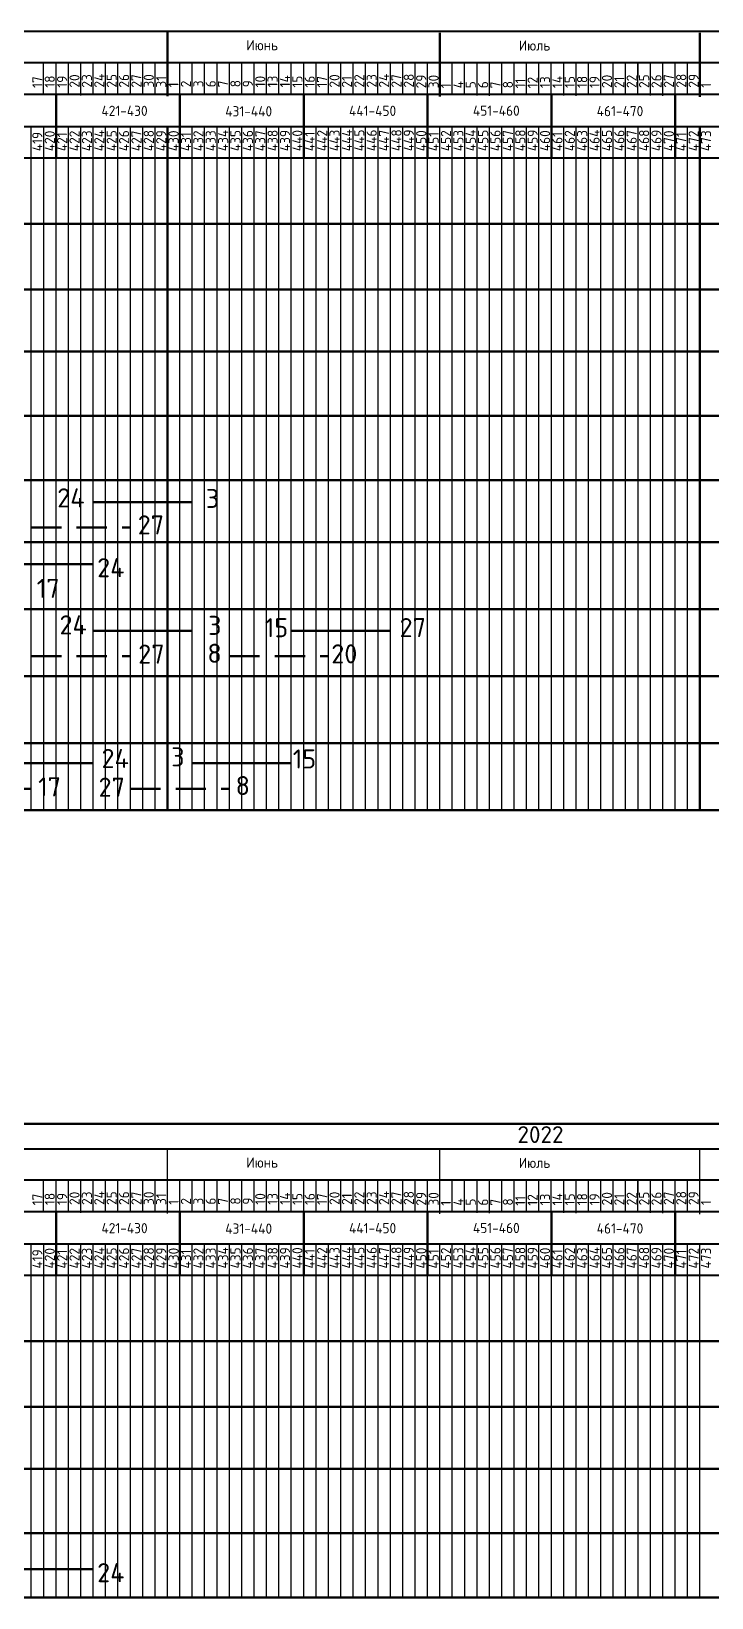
# Model space of a CAD drawing. Header units: millimetres. Extents: x -782 to 10910, y 3841 to 13237.
# Drawn here: x 4652.2 to 4723.7, y 12392.6 to 12556.9 of the extents above; entities that cross this region are included whole.
import ezdxf

# ---------------------------------------------------------------- set-up
doc = ezdxf.new("R2010")
doc.units = ezdxf.units.MM
doc.linetypes.add('HIDDEN2', pattern=[4.7625, 3.175, -1.5875])
doc.layers.add('A0-08', color=101, linetype='Continuous')
doc.styles.add('GOST-2.304_Type-B', font='GOST_Common.ttf')
doc.styles.get("Standard").update_dxf_attribs({"font": 'isocpeur.ttf'})

msp = doc.modelspace()

# ---------------------------------------------------------------- linework, layer by layer
at = {"lineweight": 50}
for p, q in [((4666.513084, 12550.086856), (4666.513084, 12556.768337)), ((4695.114392, 12550.055047), (4695.114392, 12556.736528)), ((4722.415105, 12550.048628), (4722.415105, 12556.73011)), ((4654.816436, 12543.582095), (4654.816436, 12550.215075)), ((4667.816436, 12543.612866), (4667.816436, 12550.245845)), ((4667.816436, 12543.589788), (4667.816436, 12550.222767)), ((4680.816436, 12543.589788), (4680.816436, 12550.222767)), ((4680.816436, 12543.582095), (4680.816436, 12550.215075)), ((4693.816436, 12543.589788), (4693.816436, 12550.222767)), ((4706.816436, 12543.589788), (4706.816436, 12550.222767)), ((4719.816436, 12543.612866), (4719.816436, 12550.245845)), ((4666.512082, 12546.91397), (4666.513363, 12475.181118)), ((4722.412358, 12546.925085), (4722.41364, 12475.192233)), ((4059.097907, 12536.718392), (4849.816436, 12536.721632)), ((4059.097875, 12529.816226), (4849.816436, 12529.816226)), ((4059.097907, 12523.325388), (4849.816436, 12523.325388)), ((4059.097907, 12516.560331), (4849.816436, 12516.560331)), ((4059.097907, 12509.795274), (4849.816436, 12509.798204)), ((4059.097907, 12509.795274), (4849.816436, 12509.798204)), ((4658.716462, 12507.499801), (4669.116436, 12507.499801)), ((4059.097907, 12503.293269), (4849.816436, 12503.293269)), ((4648.316433, 12500.987056), (4658.716408, 12500.987056)), ((4059.097907, 12496.26516), (4849.816436, 12496.268099)), ((4059.097907, 12496.26516), (4849.816436, 12496.268099)), ((4658.716433, 12494.015418), (4669.116433, 12494.015418)), ((4679.516433, 12494.015418), (4689.916408, 12494.015418)), ((4059.097907, 12489.237051), (4849.816436, 12489.237051)), ((4059.097907, 12489.237051), (4849.816436, 12489.237051)), ((4059.097907, 12482.208942), (4849.816436, 12482.211872)), ((4059.097907, 12482.208942), (4849.816436, 12482.211872)), ((4059.097907, 12482.208942), (4849.816436, 12482.208942)), ((4648.316459, 12480.111364), (4658.716459, 12480.111364)), ((4669.116459, 12480.111364), (4679.516433, 12480.111364)), ((4059.097665, 12475.180833), (4849.816436, 12475.183771)), ((4059.097665, 12475.180833), (4849.816436, 12475.183771)), ((4059.097665, 12475.180833), (4849.816436, 12475.183771)), ((4059.097665, 12475.180833), (4849.816436, 12475.183771)), ((4654.816436, 12426.351598), (4654.816436, 12432.984578)), ((4667.816436, 12426.382369), (4667.816436, 12433.015348)), ((4667.816436, 12426.359291), (4667.816436, 12432.99227)), ((4680.816436, 12426.359291), (4680.816436, 12432.99227)), ((4680.816436, 12426.351598), (4680.816436, 12432.984578)), ((4693.816436, 12426.359291), (4693.816436, 12432.99227)), ((4706.816436, 12426.359291), (4706.816436, 12432.99227)), ((4719.816436, 12426.382369), (4719.816436, 12433.015348)), ((4059.097665, 12419.487895), (4849.816436, 12419.487895)), ((4059.097633, 12412.585729), (4849.816436, 12412.588969)), ((4059.097665, 12406.094891), (4849.816436, 12406.09813)), ((4059.097665, 12399.329834), (4849.816561, 12399.332764)), ((4648.316819, 12395.54576), (4658.716793, 12395.54576)), ((4059.097665, 12392.564777), (4849.816436, 12392.567707)), ((4059.097665, 12392.564777), (4849.816436, 12392.567707))]:
    msp.add_line(p, q, dxfattribs=at)
at = {"lineweight": 25}
for p, q in [((4653.513862, 12550.321972), (4653.513862, 12553.646154)), ((4653.513862, 12550.229699), (4653.513862, 12553.553881)), ((4654.813862, 12550.321972), (4654.813862, 12553.646154)), ((4654.813862, 12550.229699), (4654.813862, 12553.553881)), ((4656.113862, 12550.291201), (4656.113862, 12553.615383)), ((4656.113862, 12550.198928), (4656.113862, 12553.523111)), ((4657.413862, 12550.26043), (4657.413862, 12553.584613)), ((4657.413862, 12550.168158), (4657.413862, 12553.49234)), ((4660.013799, 12550.247429), (4660.013799, 12553.571611)), ((4660.0138, 12550.269472), (4660.0138, 12553.593654)), ((4662.613799, 12550.247429), (4662.613799, 12553.571611)), ((4662.6138, 12550.269472), (4662.6138, 12553.593654)), ((4663.913799, 12550.247429), (4663.913799, 12553.571611)), ((4663.9138, 12550.269472), (4663.9138, 12553.593654)), ((4665.213799, 12550.216658), (4665.213799, 12553.540841)), ((4665.2138, 12550.238701), (4665.2138, 12553.562884)), ((4666.513799, 12550.185888), (4666.513799, 12553.51007)), ((4666.5138, 12550.207931), (4666.5138, 12553.532113)), ((4669.113736, 12550.265159), (4669.113736, 12553.589341)), ((4669.113737, 12550.269644), (4669.113737, 12553.593827)), ((4671.713736, 12550.265159), (4671.713736, 12553.589341)), ((4671.713737, 12550.269644), (4671.713737, 12553.593827)), ((4673.013736, 12550.265159), (4673.013736, 12553.589341)), ((4673.013737, 12550.269644), (4673.013737, 12553.593827)), ((4674.313736, 12550.234388), (4674.313736, 12553.558571)), ((4674.313737, 12550.238874), (4674.313737, 12553.563056)), ((4675.613736, 12550.203618), (4675.613736, 12553.5278)), ((4675.613737, 12550.208103), (4675.613737, 12553.532285)), ((4678.213673, 12550.265332), (4678.213673, 12553.589514)), ((4678.213674, 12550.287374), (4678.213674, 12553.611557)), ((4680.813673, 12550.265332), (4680.813673, 12553.589514)), ((4680.813674, 12550.287374), (4680.813674, 12553.611557)), ((4682.113673, 12550.265332), (4682.113673, 12553.589514)), ((4682.113674, 12550.287374), (4682.113674, 12553.611557)), ((4683.413673, 12550.234561), (4683.413673, 12553.558743)), ((4683.413674, 12550.256604), (4683.413674, 12553.580786)), ((4684.713673, 12550.20379), (4684.713673, 12553.527972)), ((4684.713674, 12550.225833), (4684.713674, 12553.550015)), ((4687.31361, 12550.283062), (4687.31361, 12553.607244)), ((4687.313611, 12550.305104), (4687.313611, 12553.629287)), ((4689.91361, 12550.283062), (4689.91361, 12553.607244)), ((4689.913611, 12550.305104), (4689.913611, 12553.629287)), ((4691.21361, 12550.283062), (4691.21361, 12553.607244)), ((4691.213611, 12550.305104), (4691.213611, 12553.629287)), ((4691.213611, 12550.284269), (4691.213611, 12553.608451)), ((4692.51361, 12550.252291), (4692.51361, 12553.576473)), ((4692.513611, 12550.274334), (4692.513611, 12553.598516)), ((4693.813611, 12550.243563), (4693.813611, 12553.567745)), ((4693.813611, 12550.191997), (4693.813611, 12553.516179)), ((4696.413548, 12550.305277), (4696.413548, 12553.629459)), ((4696.413611, 12550.191997), (4696.413611, 12553.516179)), ((4697.713611, 12550.191997), (4697.713611, 12553.516179)), ((4699.013548, 12550.305277), (4699.013548, 12553.629459)), ((4699.013611, 12550.161226), (4699.013611, 12553.485408)), ((4700.313548, 12550.305277), (4700.313548, 12553.629459)), ((4700.313611, 12550.130455), (4700.313611, 12553.454637)), ((4701.613548, 12550.274506), (4701.613548, 12553.598688)), ((4702.913548, 12550.243736), (4702.913548, 12553.567918)), ((4702.913548, 12550.192169), (4702.913548, 12553.516351)), ((4705.513485, 12550.323007), (4705.513485, 12553.647189)), ((4705.513548, 12550.192169), (4705.513548, 12553.516351)), ((4706.813548, 12550.192169), (4706.813548, 12553.516351)), ((4708.113485, 12550.323007), (4708.113485, 12553.647189)), ((4708.113548, 12550.161398), (4708.113548, 12553.485581)), ((4709.413485, 12550.323007), (4709.413485, 12553.647189)), ((4709.413548, 12550.130628), (4709.413548, 12553.45481)), ((4710.713485, 12550.292236), (4710.713485, 12553.616418)), ((4712.013485, 12550.261466), (4712.013485, 12553.585648)), ((4712.013485, 12550.209899), (4712.013485, 12553.534081)), ((4714.613422, 12550.340737), (4714.613422, 12553.664919)), ((4714.613485, 12550.209899), (4714.613485, 12553.534081)), ((4715.913485, 12550.209899), (4715.913485, 12553.534081)), ((4717.213422, 12550.340737), (4717.213422, 12553.664919)), ((4717.213485, 12550.179128), (4717.213485, 12553.503311)), ((4718.513422, 12550.340737), (4718.513422, 12553.664919)), ((4718.513485, 12550.148358), (4718.513485, 12553.47254)), ((4719.813422, 12550.309966), (4719.813422, 12553.634148)), ((4721.113422, 12550.279196), (4721.113422, 12553.603378)), ((4721.113422, 12550.227629), (4721.113422, 12553.551811)), ((4652.216436, 12475.18303), (4652.216436, 12546.91397)), ((4652.216436, 12543.589788), (4652.216436, 12546.91397)), ((4652.216436, 12543.589788), (4652.216436, 12546.91397)), ((4653.516436, 12475.183035), (4653.516436, 12546.91397)), ((4653.516436, 12543.589788), (4653.516436, 12546.91397)), ((4653.516436, 12543.589788), (4653.516436, 12546.91397)), ((4654.816436, 12543.589788), (4654.816436, 12546.929356)), ((4654.816436, 12475.18304), (4654.816436, 12546.91397)), ((4656.116436, 12543.605173), (4656.116436, 12546.929356)), ((4656.116436, 12543.605173), (4656.116436, 12546.929356)), ((4656.116436, 12475.183045), (4656.116436, 12546.91397)), ((4657.416436, 12543.605173), (4657.416436, 12546.929356)), ((4657.416436, 12543.605173), (4657.416436, 12546.929356)), ((4657.416436, 12475.18305), (4657.416436, 12546.91397)), ((4658.716436, 12543.605173), (4658.716436, 12546.944741)), ((4658.716436, 12475.183054), (4658.716436, 12546.91397)), ((4660.016436, 12543.605173), (4660.016436, 12546.929356)), ((4660.016436, 12543.605173), (4660.016436, 12546.929356)), ((4660.016436, 12475.183059), (4660.016436, 12546.91397)), ((4661.316436, 12543.605173), (4661.316436, 12546.929356)), ((4661.316436, 12543.605173), (4661.316436, 12546.929356)), ((4661.316436, 12475.183064), (4661.316436, 12546.91397)), ((4662.616436, 12543.605173), (4662.616436, 12546.944741)), ((4662.616436, 12475.183069), (4662.616436, 12546.91397)), ((4663.916436, 12543.605173), (4663.916436, 12546.929356)), ((4663.916436, 12543.605173), (4663.916436, 12546.929356)), ((4663.916436, 12475.183074), (4663.916436, 12546.91397)), ((4665.216436, 12543.605173), (4665.216436, 12546.929356)), ((4665.216436, 12543.605173), (4665.216436, 12546.929356)), ((4665.216436, 12475.183079), (4665.216436, 12546.91397)), ((4666.516436, 12543.605173), (4666.516436, 12546.944741)), ((4666.516436, 12475.183083), (4666.516436, 12546.91397)), ((4667.816436, 12543.605173), (4667.816436, 12546.929356)), ((4667.816436, 12543.605173), (4667.816436, 12546.929356)), ((4667.816436, 12475.183088), (4667.816436, 12546.91397)), ((4669.116436, 12543.605173), (4669.116436, 12546.929356)), ((4669.116436, 12543.605173), (4669.116436, 12546.929356)), ((4669.116436, 12475.183093), (4669.116436, 12546.91397)), ((4670.416436, 12543.605173), (4670.416436, 12546.944741)), ((4670.416436, 12475.183098), (4670.416436, 12546.91397)), ((4671.716436, 12543.605173), (4671.716436, 12546.929356)), ((4671.716436, 12543.605173), (4671.716436, 12546.929356)), ((4671.716436, 12475.183103), (4671.716436, 12546.91397)), ((4673.016436, 12543.605173), (4673.016436, 12546.929356)), ((4673.016436, 12543.605173), (4673.016436, 12546.929356)), ((4673.016436, 12475.183107), (4673.016436, 12546.91397)), ((4674.316436, 12543.605173), (4674.316436, 12546.944741)), ((4674.316436, 12475.183112), (4674.316436, 12546.91397)), ((4675.616436, 12475.183117), (4675.616436, 12546.91397)), ((4675.616436, 12543.589788), (4675.616436, 12546.91397)), ((4675.616436, 12543.589788), (4675.616436, 12546.91397)), ((4676.916436, 12475.183122), (4676.916436, 12546.91397)), ((4676.916436, 12543.589788), (4676.916436, 12546.91397)), ((4676.916436, 12543.589788), (4676.916436, 12546.91397)), ((4678.216436, 12543.589788), (4678.216436, 12546.929356)), ((4678.216436, 12475.183127), (4678.216436, 12546.91397)), ((4679.516436, 12543.605173), (4679.516436, 12546.929356)), ((4679.516436, 12543.605173), (4679.516436, 12546.929356)), ((4679.516436, 12475.183132), (4679.516436, 12546.91397)), ((4680.816436, 12543.605173), (4680.816436, 12546.929356)), ((4680.816436, 12543.605173), (4680.816436, 12546.929356)), ((4680.816436, 12475.183136), (4680.816436, 12546.91397)), ((4682.116436, 12543.605173), (4682.116436, 12546.944741)), ((4682.116436, 12475.183141), (4682.116436, 12546.91397)), ((4683.416436, 12543.605173), (4683.416436, 12546.929356)), ((4683.416436, 12543.605173), (4683.416436, 12546.929356)), ((4683.416436, 12475.183146), (4683.416436, 12546.91397)), ((4684.716436, 12543.605173), (4684.716436, 12546.929356)), ((4684.716436, 12543.605173), (4684.716436, 12546.929356)), ((4684.716436, 12475.183151), (4684.716436, 12546.91397)), ((4686.016436, 12543.605173), (4686.016436, 12546.944741)), ((4686.016436, 12475.183156), (4686.016436, 12546.91397)), ((4687.316436, 12543.605173), (4687.316436, 12546.929356)), ((4687.316436, 12543.605173), (4687.316436, 12546.929356)), ((4687.316436, 12475.18316), (4687.316436, 12546.91397)), ((4688.616436, 12543.605173), (4688.616436, 12546.929356)), ((4688.616436, 12543.605173), (4688.616436, 12546.929356)), ((4688.616436, 12475.183165), (4688.616436, 12546.91397)), ((4689.916436, 12543.605173), (4689.916436, 12546.944741)), ((4689.916436, 12475.18317), (4689.916436, 12546.91397)), ((4691.216436, 12543.605173), (4691.216436, 12546.929356)), ((4691.216436, 12543.605173), (4691.216436, 12546.929356)), ((4691.216436, 12475.183175), (4691.216436, 12546.91397)), ((4692.516436, 12543.605173), (4692.516436, 12546.929356)), ((4692.516436, 12543.605173), (4692.516436, 12546.929356)), ((4692.516436, 12475.18318), (4692.516436, 12546.91397)), ((4693.816436, 12543.605173), (4693.816436, 12546.944741)), ((4693.816436, 12475.183185), (4693.816436, 12546.91397)), ((4695.116436, 12475.183189), (4695.116436, 12546.91397)), ((4695.116436, 12543.589788), (4695.116436, 12546.91397)), ((4695.116436, 12543.589788), (4695.116436, 12546.91397)), ((4696.416436, 12475.183194), (4696.416436, 12546.91397)), ((4696.416436, 12543.589788), (4696.416436, 12546.91397)), ((4696.416436, 12543.589788), (4696.416436, 12546.91397)), ((4697.716436, 12543.589788), (4697.716436, 12546.929356)), ((4697.716436, 12475.183199), (4697.716436, 12546.91397)), ((4699.016436, 12475.183204), (4699.016436, 12546.91397)), ((4699.016436, 12543.574403), (4699.016436, 12546.898585)), ((4699.016436, 12543.574403), (4699.016436, 12546.898585)), ((4700.316436, 12475.183209), (4700.316436, 12546.91397)), ((4700.316436, 12543.574403), (4700.316436, 12546.898585)), ((4700.316436, 12543.574403), (4700.316436, 12546.898585)), ((4701.616436, 12475.183213), (4701.616436, 12546.91397)), ((4701.616436, 12543.574403), (4701.616436, 12546.91397)), ((4702.916436, 12475.183218), (4702.916436, 12546.91397)), ((4702.916436, 12543.589788), (4702.916436, 12546.91397)), ((4702.916436, 12543.589788), (4702.916436, 12546.91397)), ((4704.216436, 12475.183223), (4704.216436, 12546.91397)), ((4704.216436, 12543.589788), (4704.216436, 12546.91397)), ((4704.216436, 12543.589788), (4704.216436, 12546.91397)), ((4705.516436, 12543.589788), (4705.516436, 12546.929356)), ((4705.516436, 12475.183228), (4705.516436, 12546.91397)), ((4706.816436, 12475.183233), (4706.816436, 12546.91397)), ((4706.816436, 12543.589788), (4706.816436, 12546.91397)), ((4706.816436, 12543.589788), (4706.816436, 12546.91397)), ((4708.116436, 12475.183238), (4708.116436, 12546.91397)), ((4708.116436, 12543.589788), (4708.116436, 12546.91397)), ((4708.116436, 12543.589788), (4708.116436, 12546.91397)), ((4709.416436, 12543.589788), (4709.416436, 12546.929356)), ((4709.416436, 12475.183242), (4709.416436, 12546.91397)), ((4710.716436, 12475.183247), (4710.716436, 12546.91397)), ((4710.716436, 12543.589788), (4710.716436, 12546.91397)), ((4710.716436, 12543.589788), (4710.716436, 12546.91397)), ((4712.016436, 12475.183252), (4712.016436, 12546.91397)), ((4712.016436, 12543.589788), (4712.016436, 12546.91397)), ((4712.016436, 12543.589788), (4712.016436, 12546.91397)), ((4713.316436, 12543.589788), (4713.316436, 12546.929356)), ((4713.316436, 12475.183257), (4713.316436, 12546.91397)), ((4714.616436, 12475.183262), (4714.616436, 12546.91397)), ((4714.616436, 12543.589788), (4714.616436, 12546.91397)), ((4714.616436, 12543.589788), (4714.616436, 12546.91397)), ((4715.916436, 12475.183266), (4715.916436, 12546.91397)), ((4715.916436, 12543.589788), (4715.916436, 12546.91397)), ((4715.916436, 12543.589788), (4715.916436, 12546.91397)), ((4717.216436, 12543.589788), (4717.216436, 12546.929356)), ((4717.216436, 12475.183271), (4717.216436, 12546.91397)), ((4718.516436, 12475.183276), (4718.516436, 12546.91397)), ((4718.516436, 12543.574403), (4718.516436, 12546.898585)), ((4718.516436, 12543.574403), (4718.516436, 12546.898585)), ((4719.816436, 12475.183281), (4719.816436, 12546.91397)), ((4719.816436, 12543.574403), (4719.816436, 12546.898585)), ((4719.816436, 12543.574403), (4719.816436, 12546.898585)), ((4721.116436, 12475.183286), (4721.116436, 12546.91397)), ((4721.116436, 12543.574403), (4721.116436, 12546.91397)), ((4722.416436, 12475.183291), (4722.416436, 12546.91397)), ((4722.416436, 12543.559017), (4722.416436, 12546.8832)), ((4722.416436, 12543.559017), (4722.416436, 12546.8832)), ((4653.513862, 12433.091475), (4653.513862, 12436.415657)), ((4653.513862, 12432.999202), (4653.513862, 12436.323384)), ((4654.813862, 12433.091475), (4654.813862, 12436.415657)), ((4654.813862, 12432.999202), (4654.813862, 12436.323384)), ((4656.113862, 12433.060704), (4656.113862, 12436.384886)), ((4656.113862, 12432.968432), (4656.113862, 12436.292614)), ((4657.413862, 12433.029934), (4657.413862, 12436.354116)), ((4657.413862, 12432.937661), (4657.413862, 12436.261843)), ((4660.013799, 12433.016932), (4660.013799, 12436.341114)), ((4660.0138, 12433.038975), (4660.0138, 12436.363157)), ((4662.613799, 12433.016932), (4662.613799, 12436.341114)), ((4662.6138, 12433.038975), (4662.6138, 12436.363157)), ((4663.913799, 12433.016932), (4663.913799, 12436.341114)), ((4663.9138, 12433.038975), (4663.9138, 12436.363157)), ((4665.213799, 12432.986162), (4665.213799, 12436.310344)), ((4665.2138, 12433.008204), (4665.2138, 12436.332387)), ((4666.513799, 12432.955391), (4666.513799, 12436.279573)), ((4666.5138, 12432.977434), (4666.5138, 12436.301616)), ((4669.113736, 12433.034662), (4669.113736, 12436.358844)), ((4669.113738, 12433.039148), (4669.113738, 12436.36333)), ((4671.713736, 12433.034662), (4671.713736, 12436.358844)), ((4671.713738, 12433.039148), (4671.713738, 12436.36333)), ((4673.013736, 12433.034662), (4673.013736, 12436.358844)), ((4673.013738, 12433.039148), (4673.013738, 12436.36333)), ((4674.313736, 12433.003891), (4674.313736, 12436.328074)), ((4674.313738, 12433.008377), (4674.313738, 12436.332559)), ((4675.613736, 12432.973121), (4675.613736, 12436.297303)), ((4675.613738, 12432.977606), (4675.613738, 12436.301788)), ((4678.213673, 12433.034835), (4678.213673, 12436.359017)), ((4678.213675, 12433.056878), (4678.213675, 12436.38106)), ((4680.813673, 12433.034835), (4680.813673, 12436.359017)), ((4680.813675, 12433.056878), (4680.813675, 12436.38106)), ((4682.113673, 12433.034835), (4682.113673, 12436.359017)), ((4682.113675, 12433.056878), (4682.113675, 12436.38106)), ((4683.413673, 12433.004064), (4683.413673, 12436.328246)), ((4683.413675, 12433.026107), (4683.413675, 12436.350289)), ((4684.713673, 12432.973293), (4684.713673, 12436.297476)), ((4684.713675, 12432.995336), (4684.713675, 12436.319518)), ((4687.31361, 12433.052565), (4687.31361, 12436.376747)), ((4687.313612, 12433.074607), (4687.313612, 12436.39879)), ((4689.91361, 12433.052565), (4689.91361, 12436.376747)), ((4689.913612, 12433.074607), (4689.913612, 12436.39879)), ((4691.21361, 12433.052565), (4691.21361, 12436.376747)), ((4691.213612, 12433.074607), (4691.213612, 12436.39879)), ((4691.213612, 12433.053772), (4691.213612, 12436.377954)), ((4692.51361, 12433.021794), (4692.51361, 12436.345976)), ((4692.513612, 12433.043837), (4692.513612, 12436.368019)), ((4693.813612, 12433.013066), (4693.813612, 12436.337248)), ((4693.813612, 12432.9615), (4693.813612, 12436.285682)), ((4696.413549, 12433.07478), (4696.413549, 12436.398962)), ((4696.413612, 12432.9615), (4696.413612, 12436.285682)), ((4697.713612, 12432.9615), (4697.713612, 12436.285682)), ((4699.013549, 12433.07478), (4699.013549, 12436.398962)), ((4699.013612, 12432.930729), (4699.013612, 12436.254911)), ((4700.313549, 12433.07478), (4700.313549, 12436.398962)), ((4700.313612, 12432.899958), (4700.313612, 12436.22414)), ((4701.613549, 12433.044009), (4701.613549, 12436.368192)), ((4702.913549, 12433.013239), (4702.913549, 12436.337421)), ((4702.913549, 12432.961672), (4702.913549, 12436.285854)), ((4705.513486, 12433.09251), (4705.513486, 12436.416692)), ((4705.513549, 12432.961672), (4705.513549, 12436.285854)), ((4706.813549, 12432.961672), (4706.813549, 12436.285854)), ((4708.113486, 12433.09251), (4708.113486, 12436.416692)), ((4708.113549, 12432.930901), (4708.113549, 12436.255084)), ((4709.413486, 12433.09251), (4709.413486, 12436.416692)), ((4709.413549, 12432.900131), (4709.413549, 12436.224313)), ((4710.713486, 12433.061739), (4710.713486, 12436.385922)), ((4712.013486, 12433.030969), (4712.013486, 12436.355151)), ((4712.013486, 12432.979402), (4712.013486, 12436.303584)), ((4714.613423, 12433.11024), (4714.613423, 12436.434422)), ((4714.613486, 12432.979402), (4714.613486, 12436.303584)), ((4715.913486, 12432.979402), (4715.913486, 12436.303584)), ((4717.213423, 12433.11024), (4717.213423, 12436.434422)), ((4717.213486, 12432.948631), (4717.213486, 12436.272814)), ((4718.513423, 12433.11024), (4718.513423, 12436.434422)), ((4718.513486, 12432.917861), (4718.513486, 12436.242043)), ((4719.813423, 12433.079469), (4719.813423, 12436.403651)), ((4721.113423, 12433.048699), (4721.113423, 12436.372881)), ((4721.113423, 12432.997132), (4721.113423, 12436.321314)), ((4652.216436, 12392.566975), (4652.216436, 12429.683473)), ((4652.216436, 12426.359291), (4652.216436, 12429.683473)), ((4652.216436, 12426.359291), (4652.216436, 12429.683473)), ((4653.516436, 12392.56698), (4653.516436, 12429.683473)), ((4653.516436, 12426.359291), (4653.516436, 12429.683473)), ((4653.516436, 12426.359291), (4653.516436, 12429.683473)), ((4654.816436, 12426.359291), (4654.816436, 12429.698859)), ((4654.816436, 12392.566985), (4654.816436, 12429.683473)), ((4656.116436, 12426.374677), (4656.116436, 12429.698859)), ((4656.116436, 12426.374677), (4656.116436, 12429.698859)), ((4656.116436, 12392.566989), (4656.116436, 12429.683473)), ((4657.416436, 12426.374677), (4657.416436, 12429.698859)), ((4657.416436, 12426.374677), (4657.416436, 12429.698859)), ((4657.416436, 12392.566994), (4657.416436, 12429.683473)), ((4658.716436, 12426.374677), (4658.716436, 12429.714244)), ((4658.716436, 12392.566999), (4658.716436, 12429.683473)), ((4660.016436, 12426.374677), (4660.016436, 12429.698859)), ((4660.016436, 12426.374677), (4660.016436, 12429.698859)), ((4660.016436, 12392.567004), (4660.016436, 12429.683473)), ((4661.316436, 12426.374677), (4661.316436, 12429.698859)), ((4661.316436, 12426.374677), (4661.316436, 12429.698859)), ((4661.316436, 12392.567009), (4661.316436, 12429.683473)), ((4662.616436, 12426.374677), (4662.616436, 12429.714244)), ((4662.616436, 12392.567013), (4662.616436, 12429.683473)), ((4663.916436, 12426.374677), (4663.916436, 12429.698859)), ((4663.916436, 12426.374677), (4663.916436, 12429.698859)), ((4663.916436, 12392.567018), (4663.916436, 12429.683473)), ((4665.216436, 12426.374677), (4665.216436, 12429.698859)), ((4665.216436, 12426.374677), (4665.216436, 12429.698859)), ((4665.216436, 12392.567023), (4665.216436, 12429.683473)), ((4666.516436, 12426.374677), (4666.516436, 12429.714244)), ((4666.516436, 12392.567028), (4666.516436, 12429.683473)), ((4667.816436, 12426.374677), (4667.816436, 12429.698859)), ((4667.816436, 12426.374677), (4667.816436, 12429.698859)), ((4667.816436, 12392.567033), (4667.816436, 12429.683473)), ((4669.116436, 12426.374677), (4669.116436, 12429.698859)), ((4669.116436, 12426.374677), (4669.116436, 12429.698859)), ((4669.116436, 12392.567038), (4669.116436, 12429.683473)), ((4670.416436, 12426.374677), (4670.416436, 12429.714244)), ((4670.416436, 12392.567042), (4670.416436, 12429.683473)), ((4671.716436, 12426.374677), (4671.716436, 12429.698859)), ((4671.716436, 12426.374677), (4671.716436, 12429.698859)), ((4671.716436, 12392.567047), (4671.716436, 12429.683473)), ((4673.016436, 12426.374677), (4673.016436, 12429.698859)), ((4673.016436, 12426.374677), (4673.016436, 12429.698859)), ((4673.016436, 12392.567052), (4673.016436, 12429.683473)), ((4674.316436, 12426.374677), (4674.316436, 12429.714244)), ((4674.316436, 12392.567057), (4674.316436, 12429.683473)), ((4675.616436, 12392.567062), (4675.616436, 12429.683473)), ((4675.616436, 12426.359291), (4675.616436, 12429.683473)), ((4675.616436, 12426.359291), (4675.616436, 12429.683473)), ((4676.916436, 12392.567066), (4676.916436, 12429.683473)), ((4676.916436, 12426.359291), (4676.916436, 12429.683473)), ((4676.916436, 12426.359291), (4676.916436, 12429.683473)), ((4678.216436, 12426.359291), (4678.216436, 12429.698859)), ((4678.216436, 12392.567071), (4678.216436, 12429.683473)), ((4679.516436, 12426.374677), (4679.516436, 12429.698859)), ((4679.516436, 12426.374677), (4679.516436, 12429.698859)), ((4679.516436, 12392.567076), (4679.516436, 12429.683473)), ((4680.816436, 12426.374677), (4680.816436, 12429.698859)), ((4680.816436, 12426.374677), (4680.816436, 12429.698859)), ((4680.816436, 12392.567081), (4680.816436, 12429.683473)), ((4682.116436, 12426.374677), (4682.116436, 12429.714244)), ((4682.116436, 12392.567086), (4682.116436, 12429.683473)), ((4683.416436, 12426.374677), (4683.416436, 12429.698859)), ((4683.416436, 12426.374677), (4683.416436, 12429.698859)), ((4683.416436, 12392.567091), (4683.416436, 12429.683473)), ((4684.716436, 12426.374677), (4684.716436, 12429.698859)), ((4684.716436, 12426.374677), (4684.716436, 12429.698859)), ((4684.716436, 12392.567095), (4684.716436, 12429.683473)), ((4686.016436, 12426.374677), (4686.016436, 12429.714244)), ((4686.016436, 12392.5671), (4686.016436, 12429.683473)), ((4687.316436, 12426.374677), (4687.316436, 12429.698859)), ((4687.316436, 12426.374677), (4687.316436, 12429.698859)), ((4687.316436, 12392.567105), (4687.316436, 12429.683473)), ((4688.616436, 12426.374677), (4688.616436, 12429.698859)), ((4688.616436, 12426.374677), (4688.616436, 12429.698859)), ((4688.616436, 12392.56711), (4688.616436, 12429.683473)), ((4689.916436, 12426.374677), (4689.916436, 12429.714244)), ((4689.916436, 12392.567115), (4689.916436, 12429.683473)), ((4691.216436, 12426.374677), (4691.216436, 12429.698859)), ((4691.216436, 12426.374677), (4691.216436, 12429.698859)), ((4691.216436, 12392.567119), (4691.216436, 12429.683473)), ((4692.516436, 12426.374677), (4692.516436, 12429.698859)), ((4692.516436, 12426.374677), (4692.516436, 12429.698859)), ((4692.516436, 12392.567124), (4692.516436, 12429.683473)), ((4693.816436, 12426.374677), (4693.816436, 12429.714244)), ((4693.816436, 12392.567129), (4693.816436, 12429.683473)), ((4695.116436, 12392.567134), (4695.116436, 12429.683473)), ((4695.116436, 12426.359291), (4695.116436, 12429.683473)), ((4695.116436, 12426.359291), (4695.116436, 12429.683473)), ((4696.416436, 12392.567139), (4696.416436, 12429.683473)), ((4696.416436, 12426.359291), (4696.416436, 12429.683473)), ((4696.416436, 12426.359291), (4696.416436, 12429.683473)), ((4697.716436, 12426.359291), (4697.716436, 12429.698859)), ((4697.716436, 12392.567144), (4697.716436, 12429.683473)), ((4699.016436, 12392.567148), (4699.016436, 12429.683473)), ((4699.016436, 12426.343906), (4699.016436, 12429.668088)), ((4699.016436, 12426.343906), (4699.016436, 12429.668088)), ((4700.316436, 12392.567153), (4700.316436, 12429.683473)), ((4700.316436, 12426.343906), (4700.316436, 12429.668088)), ((4700.316436, 12426.343906), (4700.316436, 12429.668088)), ((4701.616436, 12392.567158), (4701.616436, 12429.683473)), ((4701.616436, 12426.343906), (4701.616436, 12429.683473)), ((4702.916436, 12392.567163), (4702.916436, 12429.683473)), ((4702.916436, 12426.359291), (4702.916436, 12429.683473)), ((4702.916436, 12426.359291), (4702.916436, 12429.683473)), ((4704.216436, 12392.567168), (4704.216436, 12429.683473)), ((4704.216436, 12426.359291), (4704.216436, 12429.683473)), ((4704.216436, 12426.359291), (4704.216436, 12429.683473)), ((4705.516436, 12426.359291), (4705.516436, 12429.698859)), ((4705.516436, 12392.567172), (4705.516436, 12429.683473)), ((4706.816436, 12392.567177), (4706.816436, 12429.683473)), ((4706.816436, 12426.359291), (4706.816436, 12429.683473)), ((4706.816436, 12426.359291), (4706.816436, 12429.683473)), ((4708.116436, 12392.567182), (4708.116436, 12429.683473)), ((4708.116436, 12426.359291), (4708.116436, 12429.683473)), ((4708.116436, 12426.359291), (4708.116436, 12429.683473)), ((4709.416436, 12426.359291), (4709.416436, 12429.698859)), ((4709.416436, 12392.567187), (4709.416436, 12429.683473)), ((4710.716436, 12392.567192), (4710.716436, 12429.683473)), ((4710.716436, 12426.359291), (4710.716436, 12429.683473)), ((4710.716436, 12426.359291), (4710.716436, 12429.683473)), ((4712.016436, 12392.567197), (4712.016436, 12429.683473)), ((4712.016436, 12426.359291), (4712.016436, 12429.683473)), ((4712.016436, 12426.359291), (4712.016436, 12429.683473)), ((4713.316436, 12426.359291), (4713.316436, 12429.698859)), ((4713.316436, 12392.567201), (4713.316436, 12429.683473)), ((4714.616436, 12392.567206), (4714.616436, 12429.683473)), ((4714.616436, 12426.359291), (4714.616436, 12429.683473)), ((4714.616436, 12426.359291), (4714.616436, 12429.683473)), ((4715.916436, 12392.567211), (4715.916436, 12429.683473)), ((4715.916436, 12426.359291), (4715.916436, 12429.683473)), ((4715.916436, 12426.359291), (4715.916436, 12429.683473)), ((4717.216436, 12426.359291), (4717.216436, 12429.698859)), ((4717.216436, 12392.567216), (4717.216436, 12429.683473)), ((4718.516436, 12392.567221), (4718.516436, 12429.683473)), ((4718.516436, 12426.343906), (4718.516436, 12429.668088)), ((4718.516436, 12426.343906), (4718.516436, 12429.668088)), ((4719.816436, 12392.567225), (4719.816436, 12429.683473)), ((4719.816436, 12426.343906), (4719.816436, 12429.668088)), ((4719.816436, 12426.343906), (4719.816436, 12429.668088)), ((4721.116436, 12392.56723), (4721.116436, 12429.683473)), ((4721.116436, 12426.343906), (4721.116436, 12429.683473)), ((4722.416436, 12392.567235), (4722.416436, 12429.683473)), ((4722.416436, 12426.328521), (4722.416436, 12429.652703)), ((4722.416436, 12426.328521), (4722.416436, 12429.652703))]:
    msp.add_line(p, q, dxfattribs=at)
at = {"lineweight": -3}
for p, q in [((4658.713799, 12550.370472), (4658.713736, 12553.696999)), ((4658.713799, 12550.2782), (4658.713736, 12553.604727)), ((4661.313799, 12550.2782), (4661.314579, 12553.597868)), ((4661.3138, 12550.300243), (4661.31458, 12553.619911)), ((4665.213799, 12550.29124), (4665.214579, 12553.610909)), ((4667.813736, 12550.29593), (4667.813673, 12553.622457)), ((4667.813737, 12550.317973), (4667.813674, 12553.644499)), ((4670.413736, 12550.29593), (4670.414516, 12553.615598)), ((4670.413737, 12550.300415), (4670.414518, 12553.620084)), ((4676.913673, 12550.31366), (4676.913609, 12553.640187)), ((4676.913674, 12550.318145), (4676.913611, 12553.644672)), ((4678.213673, 12550.326873), (4678.214453, 12553.646542)), ((4679.513673, 12550.296102), (4679.514453, 12553.615771)), ((4679.513674, 12550.318145), (4679.514455, 12553.637814)), ((4686.01361, 12550.313832), (4686.013547, 12553.640359)), ((4686.013611, 12550.335875), (4686.013548, 12553.662402)), ((4688.61361, 12550.313832), (4688.61439, 12553.633501)), ((4688.613611, 12550.335875), (4688.614392, 12553.655544)), ((4691.21361, 12550.296275), (4691.214391, 12553.615943)), ((4692.513611, 12550.31504), (4692.514392, 12553.634708)), ((4695.113548, 12550.353605), (4695.113485, 12553.680132)), ((4695.113611, 12550.222767), (4695.114392, 12553.542436)), ((4697.713548, 12550.336048), (4697.714329, 12553.655716)), ((4701.613548, 12550.240497), (4701.613485, 12553.567024)), ((4704.213485, 12550.353778), (4704.213422, 12553.680304)), ((4704.213548, 12550.22294), (4704.214329, 12553.542608)), ((4706.813485, 12550.353778), (4706.814266, 12553.673446)), ((4710.713485, 12550.24067), (4710.713422, 12553.567197)), ((4713.313422, 12550.371508), (4713.313359, 12553.698034)), ((4713.313485, 12550.24067), (4713.314266, 12553.560338)), ((4715.913422, 12550.371508), (4715.914203, 12553.691176)), ((4717.213486, 12550.25371), (4717.214266, 12553.573379)), ((4719.813422, 12550.2584), (4719.813359, 12553.584926)), ((4722.413359, 12550.389237), (4722.413296, 12553.715764)), ((4722.413422, 12550.2584), (4722.414203, 12553.578068)), ((4666.513084, 12432.856359), (4666.513084, 12439.53784)), ((4695.114392, 12432.82455), (4695.114392, 12439.506031)), ((4722.415105, 12432.818131), (4722.415105, 12439.499613)), ((4658.713799, 12433.139975), (4658.713736, 12436.466502)), ((4658.713799, 12433.047703), (4658.713736, 12436.37423)), ((4661.313799, 12433.047703), (4661.31458, 12436.367371)), ((4661.3138, 12433.069746), (4661.314581, 12436.389414)), ((4665.213799, 12433.060744), (4665.21458, 12436.380412)), ((4667.813736, 12433.065433), (4667.813673, 12436.39196)), ((4667.813737, 12433.087476), (4667.813674, 12436.414003)), ((4670.413736, 12433.065433), (4670.414516, 12436.385101)), ((4670.413738, 12433.069918), (4670.414518, 12436.389587)), ((4676.913673, 12433.083163), (4676.91361, 12436.40969)), ((4676.913675, 12433.087648), (4676.913612, 12436.414175)), ((4678.213673, 12433.096376), (4678.214454, 12436.416045)), ((4679.513673, 12433.065605), (4679.514454, 12436.385274)), ((4679.513675, 12433.087648), (4679.514455, 12436.407317)), ((4686.01361, 12433.083335), (4686.013547, 12436.409862)), ((4686.013612, 12433.105378), (4686.013548, 12436.431905)), ((4688.61361, 12433.083335), (4688.614391, 12436.403004)), ((4688.613612, 12433.105378), (4688.614392, 12436.425047)), ((4691.213611, 12433.065778), (4691.214391, 12436.385446)), ((4692.513612, 12433.084543), (4692.514392, 12436.404212)), ((4695.113548, 12433.123108), (4695.113485, 12436.449635)), ((4695.113612, 12432.99227), (4695.114392, 12436.311939)), ((4697.713549, 12433.105551), (4697.714329, 12436.425219)), ((4701.613548, 12433.01), (4701.613485, 12436.336527)), ((4704.213486, 12433.123281), (4704.213423, 12436.449807)), ((4704.213549, 12432.992443), (4704.214329, 12436.312111)), ((4706.813486, 12433.123281), (4706.814266, 12436.442949)), ((4710.713486, 12433.010173), (4710.713423, 12436.3367)), ((4713.313423, 12433.141011), (4713.31336, 12436.467537)), ((4713.313486, 12433.010173), (4713.314266, 12436.329841)), ((4715.913423, 12433.141011), (4715.914203, 12436.460679)), ((4717.213486, 12433.023213), (4717.214267, 12436.342882)), ((4719.813423, 12433.027903), (4719.81336, 12436.35443)), ((4722.41336, 12433.158741), (4722.413297, 12436.485267)), ((4722.413423, 12433.027903), (4722.414203, 12436.347571))]:
    msp.add_line(p, q, dxfattribs=at)
at = {"linetype": 'HIDDEN2', "lineweight": 50}
for p, q in [((4652.216436, 12504.82917), (4662.616436, 12504.82917)), ((4652.216408, 12491.344788), (4662.616408, 12491.344788)), ((4673.016408, 12491.344788), (4683.416408, 12491.344788)), ((4641.816433, 12477.440733), (4652.216433, 12477.440733)), ((4662.616433, 12477.440733), (4673.016433, 12477.440733))]:
    msp.add_line(p, q, dxfattribs=at)
at = {"layer": 'A0-08', "color": 0, "lineweight": 40}
for p, q in [((4108.816436, 12556.904249), (4849.816436, 12556.904249)), ((4108.818409, 12553.634708), (4849.818409, 12553.634708)), ((4108.817628, 12550.31504), (4849.817628, 12550.31504)), ((4108.816436, 12546.91397), (4849.816436, 12546.91397)), ((4203.099002, 12546.91397), (4849.816436, 12546.929356)), ((4108.816436, 12543.620559), (4849.816436, 12543.620559)), ((4108.816436, 12442.294833), (4849.816436, 12442.294833)), ((4108.816436, 12442.294833), (4849.816436, 12442.294833)), ((4133.382876, 12442.294833), (4849.816436, 12442.294833)), ((4162.30183, 12442.294833), (4849.816436, 12442.294833)), ((4849.816436, 12442.294833), (4400.642321, 12442.294833)), ((4108.816436, 12439.673752), (4849.816436, 12439.673752)), ((4108.818409, 12436.404212), (4849.818409, 12436.404212)), ((4108.817629, 12433.084543), (4849.817629, 12433.084543)), ((4108.816436, 12429.683473), (4849.816436, 12429.683473)), ((4203.099002, 12429.683473), (4849.816436, 12429.698859)), ((4108.816436, 12426.390062), (4849.816436, 12426.390062))]:
    msp.add_line(p, q, dxfattribs=at)
at = {"layer": 'A0-08', "color": 0, "lineweight": 25}
for p, q in [((4710.712867, 12543.620559), (4722.682675, 12543.620559)), ((4710.712867, 12543.605173), (4722.682675, 12543.605173)), ((4710.712868, 12426.390062), (4722.682676, 12426.390062)), ((4710.712868, 12426.374677), (4722.682676, 12426.374677))]:
    msp.add_line(p, q, dxfattribs=at)

# ---------------------------------------------------------------- texts
msp.add_text('2022', height=1.7683557).set_placement((4703.259185, 12440.268865))
at = {"char_height": 2, "width": 12.36883474, "attachment_point": 5}
for s, insert in [('24', (4656.376472, 12507.956315)), ('3', (4671.24397, 12507.895943)), ('27', (4664.776721, 12505.117921)), ('24', (4660.567355, 12500.629545)), ('17', (4653.985328, 12498.45869)), ('24', (4656.612595, 12494.631577)), ('3', (4671.492803, 12494.574015)), ('15', (4677.960319, 12494.336098)), ('27', (4692.267883, 12494.347888)), ('27', (4664.824071, 12491.562858)), ('8', (4671.459045, 12491.649768)), ('20', (4685.080254, 12491.589394)), ('24', (4661.025665, 12480.617215)), ('3', (4667.610446, 12480.785014)), ('15', (4680.892297, 12480.564983)), ('17', (4654.131198, 12477.638143)), ('27', (4660.661966, 12477.600255)), ('8', (4674.419807, 12477.768308)), ('24', (4660.56774, 12395.188249))]:
    msp.add_mtext(s, dxfattribs=dict(at, insert=insert))
at = {"layer": 'A0-08', "color": 0, "lineweight": 25, "style": 'GOST-2.304_Type-B'}
for s, p in [('Июнь', (4674.788946, 12554.9168)), ('Июль', (4703.390253, 12554.884991)), ('421-430', (4659.581106, 12548.028462)), ('431-440', (4672.581106, 12547.982306)), ('441-450', (4685.581106, 12548.028462)), ('451-460', (4698.581106, 12548.043848)), ('461-470', (4711.581106, 12547.997692)), ('Июнь', (4674.788946, 12437.686303)), ('Июль', (4703.390253, 12437.654494)), ('421-430', (4659.581107, 12430.797966)), ('431-440', (4672.581107, 12430.75181)), ('441-450', (4685.581107, 12430.797966)), ('451-460', (4698.581107, 12430.813351)), ('461-470', (4711.581107, 12430.767195))]:
    msp.add_text(s, height=1.0687328, dxfattribs=at).set_placement(p)
for s, height, p in [('20', 1.0687328, (4657.287105, 12550.99575)), ('23', 1.0687328, (4658.587105, 12550.99575)), ('24', 1.0687328, (4659.887105, 12550.99575)), ('25', 1.0687328, (4661.187105, 12550.99575)), ('26', 1.0687328, (4662.487105, 12550.99575)), ('27', 1.0687328, (4663.787105, 12550.99575)), ('30', 1.0687328, (4665.087105, 12550.99575)), ('14', 1.0687328, (4679.386979, 12551.031382)), ('20', 1.0687328, (4684.586916, 12551.000784)), ('22', 1.0687328, (4687.186916, 12551.000784)), ('23', 1.0687328, (4688.486916, 12551.000784)), ('24', 1.0687328, (4689.786916, 12551.000784)), ('27', 1.0687328, (4691.086916, 12551.000784)), ('28', 1.0687328, (4692.386916, 12551.000784)), ('29', 1.0687328, (4693.686854, 12550.927449)), ('30', 1.0687328, (4694.986854, 12550.927449)), ('20', 1.0687328, (4713.186791, 12550.95822)), ('22', 1.0687328, (4715.786791, 12550.95822)), ('25', 1.0687328, (4717.086791, 12550.95822)), ('26', 1.0687328, (4718.386791, 12550.95822)), ('27', 1.0687328, (4719.686665, 12550.993852)), ('28', 1.0687328, (4720.986665, 12550.993852)), ('29', 1.0687328, (4722.286665, 12550.993852)), ('17', 1.0687328, (4653.387167, 12550.964979)), ('18', 1.0687328, (4654.687105, 12550.99575)), ('19', 1.0687328, (4655.987105, 12550.99575)), ('31', 1.0687328, (4666.387105, 12550.99575)), ('1', 1.068733, (4667.686979, 12551.031382)), ('2', 1.068733, (4668.986979, 12551.031382)), ('3', 1.068733, (4670.286979, 12551.031382)), ('6', 1.068733, (4671.586979, 12551.031382)), ('7', 1.068733, (4672.886979, 12551.031382)), ('8', 1.068733, (4674.186979, 12551.031382)), ('9', 1.068733, (4675.486979, 12551.031382)), ('10', 1.0687328, (4676.786979, 12551.031382)), ('13', 1.0687328, (4678.086979, 12551.031382)), ('15', 1.0687328, (4680.686916, 12551.000784)), ('16', 1.0687328, (4681.986916, 12551.000784)), ('17', 1.0687328, (4683.286916, 12551.000784)), ('21', 1.0687328, (4685.886916, 12551.000784)), ('1', 1.068733, (4696.286854, 12550.927449)), ('4', 1.068733, (4697.586854, 12550.927449)), ('5', 1.068733, (4698.886854, 12550.927449)), ('6', 1.068733, (4700.186854, 12550.927449)), ('7', 1.068733, (4701.486854, 12550.927449)), ('8', 1.068733, (4702.786854, 12550.927449)), ('11', 1.0687328, (4704.086854, 12550.927449)), ('12', 1.0687328, (4705.386854, 12550.927449)), ('13', 1.0687328, (4706.686791, 12550.95822)), ('14', 1.0687328, (4707.986791, 12550.95822)), ('15', 1.0687328, (4709.286791, 12550.95822)), ('18', 1.0687328, (4710.586791, 12550.95822)), ('19', 1.0687328, (4711.886791, 12550.95822)), ('21', 1.0687328, (4714.486791, 12550.95822)), ('1', 1.068733, (4723.586665, 12550.993852)), ('419', 1.0687328, (4653.389679, 12544.325241)), ('420', 1.0687328, (4654.689679, 12544.325241)), ('421', 1.0687328, (4655.989679, 12544.325241)), ('422', 1.0687328, (4657.289679, 12544.325241)), ('423', 1.0687328, (4658.589679, 12544.325241)), ('424', 1.0687328, (4659.889679, 12544.325241)), ('425', 1.0687328, (4661.189679, 12544.325241)), ('426', 1.0687328, (4662.489679, 12544.325241)), ('427', 1.0687328, (4663.789679, 12544.325241)), ('428', 1.0687328, (4665.089679, 12544.325241)), ('429', 1.0687328, (4666.389679, 12544.325241)), ('430', 1.0687328, (4667.689679, 12544.325241)), ('431', 1.0687328, (4668.989679, 12544.325241)), ('432', 1.0687328, (4670.289679, 12544.325241)), ('433', 1.0687328, (4671.589679, 12544.325241)), ('434', 1.0687328, (4672.889679, 12544.325241)), ('435', 1.0687328, (4674.189679, 12544.325241)), ('436', 1.0687328, (4675.489679, 12544.325241)), ('437', 1.0687328, (4676.789679, 12544.325241)), ('438', 1.0687328, (4678.089679, 12544.325241)), ('439', 1.0687328, (4679.389679, 12544.325241)), ('440', 1.0687328, (4680.689679, 12544.325241)), ('441', 1.0687328, (4681.989679, 12544.325241)), ('442', 1.0687328, (4683.289679, 12544.325241)), ('443', 1.0687328, (4684.589679, 12544.325241)), ('444', 1.0687328, (4685.889679, 12544.325241)), ('445', 1.0687328, (4687.189679, 12544.325241)), ('446', 1.0687328, (4688.489679, 12544.325241)), ('447', 1.0687328, (4689.789679, 12544.325241)), ('448', 1.0687328, (4691.089679, 12544.325241)), ('449', 1.0687328, (4692.389679, 12544.325241)), ('450', 1.0687328, (4693.689679, 12544.325241)), ('451', 1.0687328, (4694.989679, 12544.325241)), ('452', 1.0687328, (4696.289679, 12544.325241)), ('453', 1.0687328, (4697.589679, 12544.325241)), ('454', 1.0687328, (4698.889679, 12544.325241)), ('455', 1.0687328, (4700.189679, 12544.325241)), ('456', 1.0687328, (4701.489679, 12544.325241)), ('457', 1.0687328, (4702.789679, 12544.325241)), ('458', 1.0687328, (4704.089679, 12544.325241)), ('459', 1.0687328, (4705.389679, 12544.325241)), ('460', 1.0687328, (4706.689679, 12544.325241)), ('461', 1.0687328, (4707.989679, 12544.325241)), ('462', 1.0687328, (4709.289679, 12544.325241)), ('463', 1.0687328, (4710.589679, 12544.325241)), ('464', 1.0687328, (4711.889679, 12544.325241)), ('465', 1.0687328, (4713.189679, 12544.325241)), ('466', 1.0687328, (4714.489679, 12544.325241)), ('467', 1.0687328, (4715.789679, 12544.325241)), ('468', 1.0687328, (4717.089679, 12544.325241)), ('469', 1.0687328, (4718.389679, 12544.325241)), ('470', 1.0687328, (4719.689679, 12544.325241)), ('471', 1.0687328, (4720.989679, 12544.325241)), ('472', 1.0687328, (4722.289679, 12544.325241)), ('473', 1.0687328, (4723.589679, 12544.325241)), ('17', 1.0687328, (4653.387168, 12433.734482)), ('18', 1.0687328, (4654.687105, 12433.765253)), ('19', 1.0687328, (4655.987105, 12433.765253)), ('20', 1.0687328, (4657.287105, 12433.765253)), ('23', 1.0687328, (4658.587105, 12433.765253)), ('24', 1.0687328, (4659.887105, 12433.765253)), ('25', 1.0687328, (4661.187105, 12433.765253)), ('26', 1.0687328, (4662.487105, 12433.765253)), ('27', 1.0687328, (4663.787105, 12433.765253)), ('30', 1.0687328, (4665.087105, 12433.765253)), ('31', 1.0687328, (4666.387105, 12433.765253)), ('1', 1.068733, (4667.686979, 12433.800885)), ('2', 1.068733, (4668.986979, 12433.800885)), ('3', 1.068733, (4670.286979, 12433.800885)), ('6', 1.068733, (4671.586979, 12433.800885)), ('7', 1.068733, (4672.886979, 12433.800885)), ('8', 1.068733, (4674.186979, 12433.800885)), ('9', 1.068733, (4675.486979, 12433.800885)), ('10', 1.0687328, (4676.786979, 12433.800885)), ('13', 1.0687328, (4678.086979, 12433.800885)), ('14', 1.0687328, (4679.386979, 12433.800885)), ('15', 1.0687328, (4680.686916, 12433.770287)), ('16', 1.0687328, (4681.986916, 12433.770287)), ('17', 1.0687328, (4683.286916, 12433.770287)), ('20', 1.0687328, (4684.586916, 12433.770287)), ('21', 1.0687328, (4685.886916, 12433.770287)), ('22', 1.0687328, (4687.186916, 12433.770287)), ('23', 1.0687328, (4688.486916, 12433.770287)), ('24', 1.0687328, (4689.786916, 12433.770287)), ('27', 1.0687328, (4691.086916, 12433.770287)), ('28', 1.0687328, (4692.386916, 12433.770287)), ('29', 1.0687328, (4693.686854, 12433.696952)), ('30', 1.0687328, (4694.986854, 12433.696952)), ('1', 1.068733, (4696.286854, 12433.696952)), ('4', 1.068733, (4697.586854, 12433.696952)), ('5', 1.068733, (4698.886854, 12433.696952)), ('6', 1.068733, (4700.186854, 12433.696952)), ('7', 1.068733, (4701.486854, 12433.696952)), ('8', 1.068733, (4702.786854, 12433.696952)), ('11', 1.0687328, (4704.086854, 12433.696952)), ('12', 1.0687328, (4705.386854, 12433.696952)), ('13', 1.0687328, (4706.686792, 12433.727723)), ('14', 1.0687328, (4707.986792, 12433.727723)), ('15', 1.0687328, (4709.286792, 12433.727723)), ('18', 1.0687328, (4710.586792, 12433.727723)), ('19', 1.0687328, (4711.886792, 12433.727723)), ('20', 1.0687328, (4713.186792, 12433.727723)), ('21', 1.0687328, (4714.486792, 12433.727723)), ('22', 1.0687328, (4715.786792, 12433.727723)), ('25', 1.0687328, (4717.086792, 12433.727723)), ('26', 1.0687328, (4718.386792, 12433.727723)), ('27', 1.0687328, (4719.686666, 12433.763355)), ('28', 1.0687328, (4720.986666, 12433.763355)), ('29', 1.0687328, (4722.286666, 12433.763355)), ('1', 1.068733, (4723.586666, 12433.763355)), ('419', 1.0687328, (4653.389679, 12427.094744)), ('420', 1.0687328, (4654.689679, 12427.094744)), ('422', 1.0687328, (4657.289679, 12427.094744)), ('423', 1.0687328, (4658.589679, 12427.094744)), ('424', 1.0687328, (4659.889679, 12427.094744)), ('425', 1.0687328, (4661.189679, 12427.094744)), ('426', 1.0687328, (4662.489679, 12427.094744)), ('427', 1.0687328, (4663.789679, 12427.094744)), ('428', 1.0687328, (4665.089679, 12427.094744)), ('429', 1.0687328, (4666.389679, 12427.094744)), ('430', 1.0687328, (4667.689679, 12427.094744)), ('432', 1.0687328, (4670.289679, 12427.094744)), ('433', 1.0687328, (4671.589679, 12427.094744)), ('434', 1.0687328, (4672.889679, 12427.094744)), ('435', 1.0687328, (4674.189679, 12427.094744)), ('436', 1.0687328, (4675.489679, 12427.094744)), ('437', 1.0687328, (4676.789679, 12427.094744)), ('438', 1.0687328, (4678.089679, 12427.094744)), ('439', 1.0687328, (4679.389679, 12427.094744)), ('440', 1.0687328, (4680.689679, 12427.094744)), ('442', 1.0687328, (4683.289679, 12427.094744)), ('443', 1.0687328, (4684.589679, 12427.094744)), ('444', 1.0687328, (4685.889679, 12427.094744)), ('445', 1.0687328, (4687.189679, 12427.094744)), ('446', 1.0687328, (4688.489679, 12427.094744)), ('447', 1.0687328, (4689.789679, 12427.094744)), ('448', 1.0687328, (4691.089679, 12427.094744)), ('449', 1.0687328, (4692.389679, 12427.094744)), ('450', 1.0687328, (4693.689679, 12427.094744)), ('452', 1.0687328, (4696.289679, 12427.094744)), ('453', 1.0687328, (4697.589679, 12427.094744)), ('454', 1.0687328, (4698.889679, 12427.094744)), ('455', 1.0687328, (4700.189679, 12427.094744)), ('456', 1.0687328, (4701.489679, 12427.094744)), ('457', 1.0687328, (4702.789679, 12427.094744)), ('458', 1.0687328, (4704.089679, 12427.094744)), ('459', 1.0687328, (4705.389679, 12427.094744)), ('460', 1.0687328, (4706.689679, 12427.094744)), ('462', 1.0687328, (4709.289679, 12427.094744)), ('463', 1.0687328, (4710.589679, 12427.094744)), ('464', 1.0687328, (4711.889679, 12427.094744)), ('465', 1.0687328, (4713.189679, 12427.094744)), ('466', 1.0687328, (4714.489679, 12427.094744)), ('467', 1.0687328, (4715.789679, 12427.094744)), ('468', 1.0687328, (4717.089679, 12427.094744)), ('469', 1.0687328, (4718.389679, 12427.094744)), ('470', 1.0687328, (4719.689679, 12427.094744)), ('472', 1.0687328, (4722.289679, 12427.094744)), ('473', 1.0687328, (4723.589679, 12427.094744)), ('421', 1.0687328, (4655.989679, 12427.094744)), ('431', 1.0687328, (4668.989679, 12427.094744)), ('441', 1.0687328, (4681.989679, 12427.094744)), ('451', 1.0687328, (4694.989679, 12427.094744)), ('461', 1.0687328, (4707.989679, 12427.094744)), ('471', 1.0687328, (4720.989679, 12427.094744))]:
    msp.add_text(s, height=height, rotation=90, dxfattribs=at).set_placement(p)

doc.saveas('drawing.dxf')
